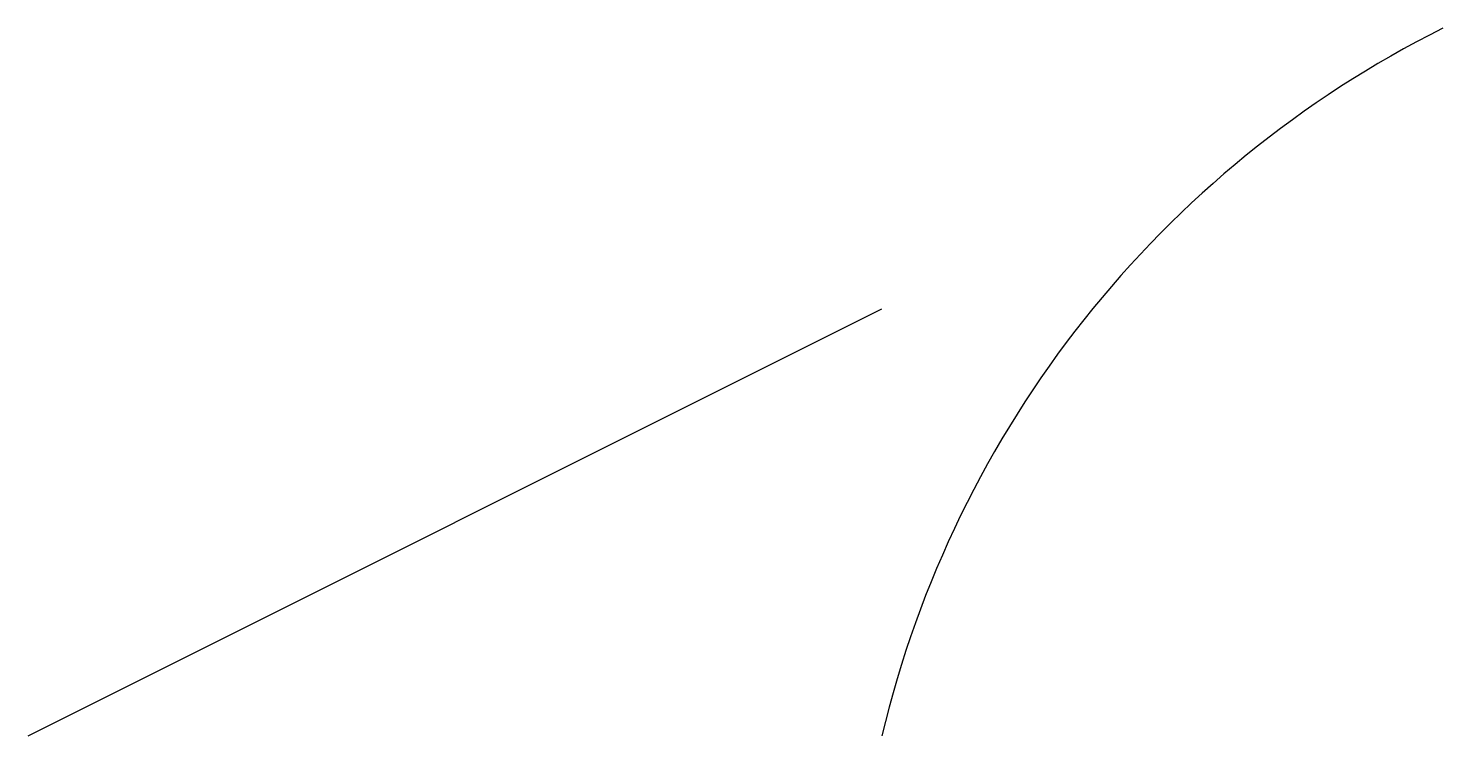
# Model space of a CAD drawing. Extents: x 10 to 43.1, y 10 to 26.6.
import ezdxf

# ---------------------------------------------------------------- set-up
doc = ezdxf.new("R2010")
doc.units = 0
doc.layers.get('0').update_dxf_attribs({"lineweight": 25, "true_color": 0xffffff})

msp = doc.modelspace()

# ---------------------------------------------------------------- linework, layer by layer
msp.add_line((10, 10), (30, 20))
msp.add_arc((54.32, 4.209), 25, 116.5651, 166.6068)

doc.saveas('drawing.dxf')
